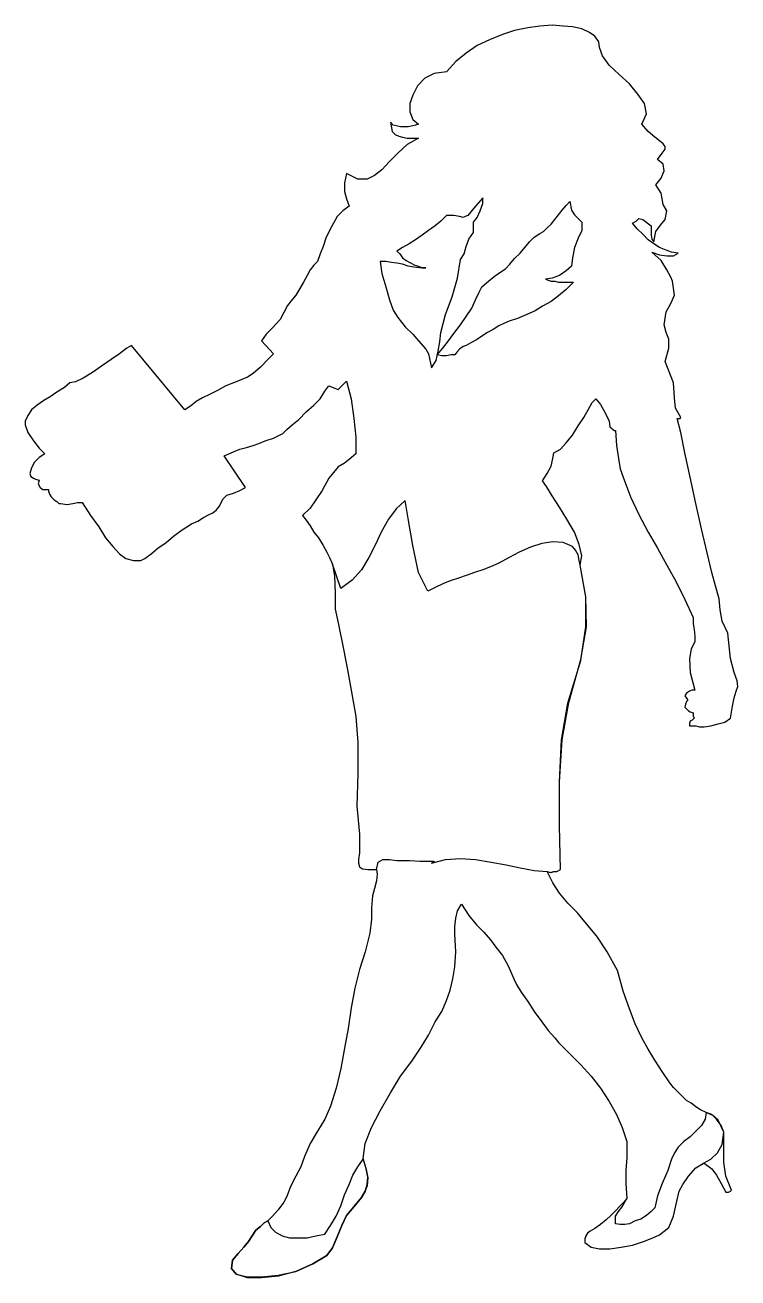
# Model space of a CAD drawing. Extents: x -0.02 to 0.96, y 0.02 to 1.73.
import ezdxf

# ---------------------------------------------------------------- set-up
doc = ezdxf.new("R2010")
doc.units = 0
doc.layers.get('0').update_dxf_attribs({"color": 8, "linetype": 'CONTINUOUS'})

msp = doc.modelspace()

# ---------------------------------------------------------------- linework, layer by layer
at = {"color": 0}
for points in [[(0.5568, 1.6686), (0.5402, 1.666), (0.5275, 1.6596), (0.5173, 1.6494), (0.5108, 1.6366), (0.507, 1.6252), (0.507, 1.6137), (0.5108, 1.6034), (0.5185, 1.5971), (0.5147, 1.5958), (0.5108, 1.5945), (0.5044, 1.5932), (0.4994, 1.5932), (0.4942, 1.5932), (0.4879, 1.5945), (0.484, 1.5958), (0.4802, 1.5996), (0.4815, 1.5919), (0.4827, 1.5868), (0.4866, 1.583), (0.4917, 1.5804), (0.4968, 1.5792), (0.5032, 1.5779), (0.5108, 1.5779), (0.5185, 1.5779), (0.5032, 1.569), (0.4904, 1.5575), (0.4789, 1.546), (0.4687, 1.5345), (0.4585, 1.5268), (0.4483, 1.5217), (0.4355, 1.5217), (0.4202, 1.5294), (0.4177, 1.5166), (0.4177, 1.5051), (0.4202, 1.4949), (0.424, 1.4847), (0.4151, 1.4783), (0.4074, 1.4706), (0.4023, 1.4617), (0.3972, 1.4515), (0.3921, 1.4413), (0.3883, 1.4298), (0.3844, 1.4196), (0.3806, 1.4094), (0.3755, 1.4042), (0.3704, 1.3979), (0.3665, 1.3902), (0.3615, 1.3812), (0.3563, 1.3723), (0.3512, 1.3634), (0.3448, 1.3557), (0.3398, 1.3493), (0.3295, 1.3302), (0.3193, 1.3187), (0.3104, 1.3098), (0.304, 1.3008), (0.3206, 1.2829), (0.3129, 1.2752), (0.3027, 1.265), (0.2925, 1.2561), (0.2848, 1.251), (0.2695, 1.2446), (0.2554, 1.2395), (0.244, 1.2331), (0.2338, 1.228), (0.2235, 1.2229), (0.2146, 1.2178), (0.2069, 1.2114), (0.1992, 1.2063), (0.1265, 1.2944), (0.1201, 1.2906), (0.1099, 1.2829), (0.0984, 1.2752), (0.0856, 1.2663), (0.0729, 1.2574), (0.0601, 1.2497), (0.0498, 1.2446), (0.0422, 1.2433), (0.0346, 1.237), (0.0243, 1.2306), (0.0154, 1.2242), (0.0065, 1.2191), (-0.0025, 1.2127), (-0.0102, 1.2063), (-0.0152, 1.1987), (-0.0191, 1.191), (-0.0191, 1.1859), (-0.0152, 1.1756), (-0.0076, 1.1642), (0, 1.154), (0.0077, 1.1463), (0, 1.1412), (-0.0063, 1.1348), (-0.0102, 1.1271), (-0.0127, 1.1195), (-0.0114, 1.1156), (-0.0076, 1.1131), (-0.005, 1.1118), (0, 1.1106), (-0.0012, 1.1054), (0.0014, 1.1003), (0.0052, 1.0977), (0.0129, 1.0977), (0.0129, 1.0952), (0.0141, 1.0914), (0.0167, 1.0875), (0.0205, 1.0837), (0.0243, 1.0812), (0.0256, 1.0799), (0.0269, 1.0786), (0.0294, 1.0786), (0.0384, 1.0773), (0.046, 1.0786), (0.0524, 1.0799), (0.0588, 1.0799), (0.0703, 1.062), (0.0818, 1.0467), (0.0908, 1.0314), (0.101, 1.0199), (0.1099, 1.0097), (0.1188, 1.0033), (0.129, 1.0007), (0.1392, 1.0007), (0.1444, 1.0033), (0.1533, 1.0097), (0.1623, 1.0173), (0.1737, 1.025), (0.184, 1.0339), (0.1942, 1.0416), (0.2018, 1.0467), (0.2082, 1.0505), (0.2171, 1.0544), (0.2248, 1.0595), (0.2325, 1.0633), (0.2376, 1.0658), (0.2427, 1.0697), (0.2465, 1.0748), (0.2491, 1.0799), (0.2516, 1.085), (0.2567, 1.0901), (0.2657, 1.0927), (0.2746, 1.0965), (0.2823, 1.1003), (0.2529, 1.1437), (0.2657, 1.1489), (0.2746, 1.1527), (0.2836, 1.1552), (0.2925, 1.1578), (0.3002, 1.1604), (0.3091, 1.1642), (0.3206, 1.168), (0.3333, 1.1744), (0.3385, 1.1795), (0.3461, 1.1859), (0.355, 1.1935), (0.3653, 1.2037), (0.3755, 1.2127), (0.3844, 1.2216), (0.3908, 1.2319), (0.3959, 1.2395), (0.4087, 1.2344), (0.4202, 1.2459), (0.4265, 1.2216), (0.4304, 1.1948), (0.4329, 1.1693), (0.4329, 1.1463), (0.424, 1.1387), (0.4177, 1.1335), (0.4087, 1.1284), (0.3959, 1.1131), (0.387, 1.0965), (0.3781, 1.0837), (0.3704, 1.0722), (0.3602, 1.062), (0.3653, 1.0556), (0.3704, 1.0479), (0.3755, 1.0391), (0.3819, 1.0314), (0.3883, 1.0212), (0.3934, 1.0122), (0.3972, 1.0046), (0.401, 0.9956), (0.4036, 0.979), (0.4048, 0.956), (0.4048, 0.9343), (0.4087, 0.9152), (0.4163, 0.8794), (0.4215, 0.8513), (0.4265, 0.8232), (0.4329, 0.7875), (0.4355, 0.7517), (0.4355, 0.7096), (0.4342, 0.6649), (0.4381, 0.6266), (0.4381, 0.6126), (0.4381, 0.601), (0.4368, 0.5921), (0.4368, 0.587), (0.4381, 0.5819), (0.4419, 0.5793), (0.4496, 0.5781), (0.461, 0.5781), (0.4623, 0.5717), (0.461, 0.5628), (0.4585, 0.5525), (0.4559, 0.5423), (0.4546, 0.5257), (0.4546, 0.5104), (0.4521, 0.4912), (0.4457, 0.4657), (0.4381, 0.4414), (0.4317, 0.4159), (0.4265, 0.3891), (0.4227, 0.361), (0.4177, 0.3341), (0.4125, 0.3061), (0.4061, 0.2793), (0.3985, 0.255), (0.3908, 0.2371), (0.3806, 0.2205), (0.3704, 0.2039), (0.3627, 0.1861), (0.3576, 0.172), (0.3512, 0.1592), (0.3436, 0.1452), (0.3385, 0.1312), (0.3346, 0.1235), (0.3269, 0.1133), (0.3193, 0.1043), (0.3129, 0.098), (0.3078, 0.0954), (0.3027, 0.0903), (0.2963, 0.0852), (0.2912, 0.0776), (0.2861, 0.0699), (0.2797, 0.0622), (0.2721, 0.0533), (0.2644, 0.0443), (0.2631, 0.0329), (0.2695, 0.0252), (0.2848, 0.0214), (0.304, 0.0214), (0.3269, 0.0239), (0.3512, 0.029), (0.3742, 0.0393), (0.3934, 0.0507), (0.401, 0.061), (0.4074, 0.0762), (0.4138, 0.0916), (0.4202, 0.1056), (0.4279, 0.1146), (0.4342, 0.1222), (0.4406, 0.1299), (0.4457, 0.1388), (0.4483, 0.1477), (0.4496, 0.158), (0.447, 0.1694), (0.4432, 0.1835), (0.4457, 0.2039), (0.4546, 0.2256), (0.4661, 0.2486), (0.4802, 0.2729), (0.4942, 0.2959), (0.5096, 0.3163), (0.5223, 0.3355), (0.5325, 0.352), (0.5415, 0.3699), (0.5504, 0.384), (0.5568, 0.3993), (0.5619, 0.4133), (0.5657, 0.4287), (0.5683, 0.4453), (0.5696, 0.4657), (0.5683, 0.4899), (0.5683, 0.5002), (0.5696, 0.5116), (0.5721, 0.5219), (0.5773, 0.5308), (0.5875, 0.5155), (0.5977, 0.5027), (0.6079, 0.4925), (0.6169, 0.4823), (0.6245, 0.4721), (0.6334, 0.4606), (0.6411, 0.4465), (0.6488, 0.4287), (0.6526, 0.421), (0.659, 0.4108), (0.6679, 0.398), (0.6769, 0.384), (0.6871, 0.3699), (0.696, 0.3584), (0.7049, 0.3482), (0.71, 0.3418), (0.7254, 0.3265), (0.7407, 0.3112), (0.7548, 0.2959), (0.7675, 0.2793), (0.779, 0.2614), (0.7892, 0.2435), (0.7969, 0.2256), (0.8032, 0.2065), (0.8032, 0.1847), (0.802, 0.1669), (0.802, 0.149), (0.8032, 0.1286), (0.7994, 0.1235), (0.7943, 0.1184), (0.7879, 0.112), (0.7815, 0.1056), (0.7752, 0.0993), (0.7675, 0.0929), (0.7598, 0.0878), (0.7534, 0.0839), (0.7496, 0.0814), (0.7484, 0.0788), (0.7458, 0.0737), (0.7458, 0.0686), (0.7548, 0.0622), (0.7662, 0.0597), (0.7803, 0.0597), (0.7956, 0.0622), (0.8109, 0.0648), (0.8263, 0.0699), (0.839, 0.075), (0.848, 0.0788), (0.8607, 0.0891), (0.8671, 0.1043), (0.8709, 0.121), (0.8748, 0.1388), (0.8799, 0.1477), (0.8875, 0.1592), (0.8978, 0.1707), (0.9092, 0.1771), (0.9195, 0.1694), (0.9259, 0.1605), (0.9322, 0.149), (0.9386, 0.1375), (0.9412, 0.1375), (0.9424, 0.1375), (0.945, 0.1388), (0.9463, 0.1401), (0.9386, 0.1592), (0.9361, 0.1784), (0.9361, 0.1975), (0.9361, 0.2192), (0.9322, 0.2269), (0.9284, 0.2359), (0.9207, 0.2422), (0.9118, 0.2461), (0.9042, 0.2499), (0.8978, 0.2537), (0.8914, 0.2588), (0.885, 0.2626), (0.8786, 0.269), (0.8735, 0.2741), (0.8671, 0.2805), (0.862, 0.2869), (0.8518, 0.3022), (0.8416, 0.3176), (0.8326, 0.3329), (0.8237, 0.3482), (0.8148, 0.3674), (0.8071, 0.3878), (0.7982, 0.412), (0.7905, 0.4401), (0.7765, 0.4657), (0.7624, 0.4874), (0.7484, 0.504), (0.7356, 0.5193), (0.7228, 0.5321), (0.7113, 0.5461), (0.7024, 0.5602), (0.6947, 0.5755), (0.6998, 0.5742), (0.7036, 0.5755), (0.7075, 0.5755), (0.7126, 0.5781), (0.7113, 0.6381), (0.7113, 0.6981), (0.7152, 0.7556), (0.7241, 0.8066), (0.7407, 0.8654), (0.7484, 0.9101), (0.7471, 0.9509), (0.7394, 0.9943), (0.742, 1.0071), (0.7381, 1.0224), (0.7317, 1.0391), (0.7215, 1.0569), (0.7113, 1.0735), (0.7011, 1.0889), (0.6934, 1.1016), (0.6883, 1.1093), (0.6947, 1.1195), (0.6998, 1.1297), (0.7024, 1.1399), (0.7036, 1.1476), (0.7126, 1.1527), (0.7203, 1.1616), (0.7292, 1.1718), (0.7369, 1.1846), (0.7445, 1.1961), (0.7509, 1.2076), (0.756, 1.2165), (0.7611, 1.2216), (0.7675, 1.214), (0.7739, 1.2025), (0.779, 1.191), (0.7803, 1.1833), (0.7828, 1.1808), (0.7841, 1.1795), (0.7867, 1.1782), (0.7879, 1.1782), (0.7892, 1.1578), (0.7918, 1.1399), (0.7943, 1.1258), (0.7982, 1.1144), (0.8084, 1.0875), (0.8199, 1.0633), (0.8326, 1.0391), (0.8454, 1.0173), (0.8582, 0.9943), (0.8709, 0.9714), (0.8824, 0.9471), (0.8939, 0.9228), (0.8939, 0.9139), (0.8952, 0.9062), (0.8965, 0.8973), (0.8965, 0.8897), (0.8914, 0.8794), (0.8888, 0.8666), (0.8901, 0.8475), (0.8965, 0.8232), (0.8926, 0.8232), (0.8888, 0.822), (0.885, 0.8194), (0.8824, 0.8156), (0.8863, 0.8105), (0.8863, 0.8092), (0.885, 0.8079), (0.8837, 0.8041), (0.8824, 0.8002), (0.885, 0.7977), (0.8875, 0.7951), (0.8901, 0.7939), (0.8939, 0.7926), (0.8939, 0.79), (0.8939, 0.7875), (0.8952, 0.7862), (0.8952, 0.7849), (0.8926, 0.7824), (0.8901, 0.7811), (0.8888, 0.7785), (0.8888, 0.7747), (0.8939, 0.7747), (0.8978, 0.7747), (0.9028, 0.7734), (0.9092, 0.7734), (0.9182, 0.7747), (0.9284, 0.7773), (0.9373, 0.7798), (0.945, 0.7849), (0.9476, 0.8015), (0.9501, 0.813), (0.9526, 0.822), (0.9552, 0.8283), (0.954, 0.836), (0.9501, 0.8475), (0.945, 0.8666), (0.9412, 0.9011), (0.9335, 0.9177), (0.9309, 0.9331), (0.9297, 0.9483), (0.9246, 0.9662), (0.9195, 0.9841), (0.9131, 1.011), (0.9054, 1.0441), (0.8978, 1.0786), (0.8901, 1.1144), (0.8824, 1.1476), (0.8773, 1.1756), (0.8722, 1.1948), (0.8735, 1.1948), (0.8748, 1.1948), (0.8761, 1.1948), (0.8773, 1.1961), (0.8697, 1.2089), (0.8684, 1.2229), (0.8671, 1.2433), (0.8556, 1.2727), (0.8607, 1.2906), (0.8607, 1.3033), (0.8569, 1.3123), (0.8544, 1.3225), (0.8569, 1.3404), (0.8633, 1.3519), (0.8684, 1.3634), (0.8658, 1.3825), (0.8633, 1.3877), (0.8582, 1.3979), (0.8505, 1.4106), (0.8377, 1.4221), (0.848, 1.4183), (0.8582, 1.417), (0.8671, 1.417), (0.8735, 1.4208), (0.8646, 1.4221), (0.8569, 1.4246), (0.848, 1.4285), (0.8403, 1.4336), (0.8326, 1.4387), (0.825, 1.4464), (0.8173, 1.454), (0.8109, 1.4617), (0.816, 1.4642), (0.8199, 1.4681), (0.825, 1.4668), (0.8365, 1.4579), (0.8365, 1.4515), (0.8365, 1.4451), (0.8377, 1.44), (0.8403, 1.4362), (0.8428, 1.4502), (0.8492, 1.4591), (0.8556, 1.4668), (0.8582, 1.4783), (0.853, 1.4873), (0.8518, 1.4949), (0.8505, 1.5025), (0.8428, 1.514), (0.8505, 1.523), (0.8544, 1.5332), (0.853, 1.5421), (0.8454, 1.5485), (0.8518, 1.5575), (0.8556, 1.5626), (0.8556, 1.5664), (0.853, 1.5702), (0.848, 1.5741), (0.8416, 1.5792), (0.8326, 1.5868), (0.8237, 1.5971), (0.8301, 1.6111), (0.8275, 1.6252), (0.8186, 1.6379), (0.8071, 1.6519), (0.793, 1.6648), (0.779, 1.6775), (0.7701, 1.6903), (0.7662, 1.7017), (0.765, 1.7094), (0.7598, 1.7171), (0.7522, 1.7222), (0.742, 1.7273), (0.7292, 1.7298), (0.7164, 1.7311), (0.7011, 1.7324), (0.6845, 1.7311), (0.6679, 1.7286), (0.65, 1.7248), (0.6334, 1.7196), (0.6155, 1.712), (0.599, 1.7043), (0.5836, 1.6941), (0.5696, 1.6826), (0.5568, 1.6686)], [(0.5364, 1.2638), (0.5428, 1.274), (0.5453, 1.2868), (0.5479, 1.2995), (0.5492, 1.3123), (0.5555, 1.3366), (0.5645, 1.3608), (0.5721, 1.3864), (0.5759, 1.4119), (0.5811, 1.4196), (0.5836, 1.4298), (0.5875, 1.44), (0.5938, 1.4489), (0.5938, 1.463), (0.599, 1.4694), (0.6028, 1.4783), (0.6066, 1.4885), (0.6066, 1.4962), (0.5964, 1.4847), (0.59, 1.477), (0.5862, 1.4719), (0.5823, 1.4706), (0.5798, 1.4694), (0.5747, 1.4706), (0.5671, 1.4719), (0.5568, 1.4719), (0.5492, 1.4642), (0.5415, 1.4579), (0.5325, 1.4515), (0.5236, 1.4451), (0.5147, 1.4387), (0.5057, 1.4336), (0.4968, 1.4285), (0.4892, 1.4234), (0.493, 1.4196), (0.4968, 1.4144), (0.5019, 1.4106), (0.507, 1.4081), (0.5134, 1.4042), (0.5185, 1.4029), (0.5236, 1.4004), (0.5287, 1.4004), (0.5198, 1.4004), (0.5121, 1.4017), (0.5044, 1.4029), (0.4968, 1.4055), (0.4892, 1.4068), (0.4815, 1.4081), (0.4738, 1.4094), (0.4661, 1.4094), (0.4687, 1.3927), (0.4738, 1.3748), (0.4789, 1.357), (0.484, 1.3429), (0.4904, 1.3327), (0.5006, 1.32), (0.5108, 1.3098), (0.5185, 1.3008), (0.5287, 1.2893), (0.5325, 1.2829), (0.5338, 1.2766), (0.5364, 1.2638)], [(0.7254, 1.4911), (0.7279, 1.4796), (0.7317, 1.4732), (0.7369, 1.4681), (0.742, 1.463), (0.742, 1.4515), (0.7369, 1.4413), (0.7317, 1.4285), (0.7292, 1.4144), (0.7279, 1.4029), (0.7203, 1.3966), (0.7113, 1.3902), (0.7011, 1.3864), (0.6922, 1.3851), (0.696, 1.3838), (0.6998, 1.3825), (0.7049, 1.3825), (0.71, 1.3812), (0.7164, 1.3812), (0.7215, 1.3812), (0.7267, 1.3812), (0.7305, 1.3812), (0.7203, 1.371), (0.71, 1.3621), (0.6998, 1.3544), (0.6883, 1.3481), (0.6781, 1.3417), (0.6667, 1.3366), (0.6538, 1.3314), (0.6424, 1.3276), (0.636, 1.325), (0.6283, 1.3212), (0.6207, 1.3162), (0.613, 1.3123), (0.6053, 1.3072), (0.5977, 1.3021), (0.59, 1.2983), (0.5836, 1.2944), (0.5798, 1.2931), (0.5747, 1.2893), (0.5709, 1.2855), (0.5683, 1.2817), (0.5632, 1.2817), (0.5568, 1.2804), (0.5504, 1.2804), (0.544, 1.2817), (0.5517, 1.2906), (0.5594, 1.3008), (0.5671, 1.311), (0.5759, 1.3225), (0.5836, 1.334), (0.5913, 1.3455), (0.5964, 1.357), (0.6015, 1.3672), (0.6053, 1.3748), (0.6143, 1.3825), (0.6219, 1.3889), (0.6296, 1.394), (0.6373, 1.3991), (0.6436, 1.4055), (0.65, 1.4132), (0.6577, 1.4208), (0.6641, 1.4285), (0.6705, 1.4362), (0.6769, 1.4425), (0.6845, 1.4477), (0.6896, 1.4502), (0.6947, 1.4553), (0.6998, 1.4604), (0.7049, 1.4668), (0.71, 1.4732), (0.7152, 1.4796), (0.7203, 1.486), (0.7254, 1.4911)], [(0.6947, 0.5755), (0.6986, 0.5742), (0.7036, 0.5755), (0.7075, 0.5755), (0.7126, 0.5781), (0.7113, 0.6381), (0.7113, 0.6981), (0.7139, 0.7556), (0.7228, 0.8054), (0.7407, 0.8641), (0.7471, 0.9101), (0.7471, 0.9509), (0.7394, 0.9943), (0.7381, 1.0007), (0.7369, 1.0084), (0.733, 1.0148), (0.7292, 1.0199), (0.7164, 1.025), (0.7024, 1.0263), (0.6871, 1.0237), (0.6717, 1.0186), (0.6564, 1.0122), (0.6424, 1.0046), (0.6283, 0.9969), (0.6169, 0.9918), (0.6066, 0.9879), (0.5951, 0.9841), (0.5836, 0.9803), (0.5734, 0.9765), (0.5619, 0.9726), (0.5517, 0.9688), (0.5415, 0.9637), (0.5313, 0.9586), (0.5185, 0.9841), (0.5108, 1.0212), (0.5044, 1.0582), (0.5006, 1.0825), (0.4879, 1.071), (0.4777, 1.0569), (0.4675, 1.0391), (0.4598, 1.0224), (0.4508, 1.0046), (0.4406, 0.9879), (0.4279, 0.9739), (0.4125, 0.9624), (0.401, 0.9956), (0.4036, 0.979), (0.4048, 0.956), (0.4048, 0.9343), (0.4087, 0.9152), (0.4163, 0.8794), (0.4215, 0.8513), (0.4265, 0.8232), (0.4329, 0.7875), (0.4355, 0.7517), (0.4355, 0.7096), (0.4342, 0.6649), (0.4381, 0.6266), (0.4381, 0.6126), (0.4381, 0.601), (0.4368, 0.5921), (0.4368, 0.587), (0.4381, 0.5819), (0.4419, 0.5793), (0.4496, 0.5781), (0.461, 0.5781), (0.4636, 0.5883), (0.47, 0.5921), (0.4789, 0.5921), (0.4892, 0.5908), (0.507, 0.5908), (0.5211, 0.5895), (0.53, 0.5895), (0.5364, 0.5895), (0.539, 0.5895), (0.5402, 0.5883), (0.539, 0.5883), (0.5364, 0.587), (0.5555, 0.5921), (0.5759, 0.5934), (0.5964, 0.5921), (0.6181, 0.5883), (0.6385, 0.5845), (0.6577, 0.5806), (0.6769, 0.5768), (0.6947, 0.5755)], [(0.8032, 0.1286), (0.7994, 0.1235), (0.7943, 0.1184), (0.7879, 0.112), (0.7815, 0.1056), (0.7752, 0.0993), (0.7675, 0.0929), (0.7598, 0.0878), (0.7534, 0.0839), (0.7496, 0.0814), (0.7471, 0.0776), (0.7458, 0.0737), (0.7458, 0.0686), (0.7548, 0.0622), (0.7662, 0.0597), (0.7803, 0.0597), (0.7956, 0.0622), (0.8109, 0.0648), (0.8263, 0.0699), (0.839, 0.075), (0.848, 0.0788), (0.8607, 0.0891), (0.8671, 0.1043), (0.8709, 0.121), (0.8748, 0.1388), (0.8799, 0.1477), (0.8875, 0.1592), (0.8978, 0.1707), (0.908, 0.1771), (0.9182, 0.1822), (0.9271, 0.1911), (0.9335, 0.2026), (0.9361, 0.2192), (0.9322, 0.2282), (0.9259, 0.2371), (0.9195, 0.2435), (0.9118, 0.2461), (0.9105, 0.2371), (0.9054, 0.2282), (0.8978, 0.2205), (0.8901, 0.2128), (0.8811, 0.2065), (0.8735, 0.1988), (0.8684, 0.1911), (0.8646, 0.1822), (0.8594, 0.1669), (0.8518, 0.149), (0.8454, 0.1324), (0.8416, 0.1158), (0.8365, 0.1108), (0.8301, 0.1056), (0.8224, 0.1005), (0.8148, 0.098), (0.8071, 0.0941), (0.8007, 0.0929), (0.7943, 0.0929), (0.7879, 0.0941), (0.7879, 0.1043), (0.7918, 0.1108), (0.7969, 0.1172), (0.8032, 0.1286)], [(0.3129, 0.098), (0.3167, 0.0891), (0.3231, 0.0827), (0.3321, 0.0776), (0.3423, 0.075), (0.3538, 0.075), (0.3665, 0.075), (0.3781, 0.0776), (0.3908, 0.0801), (0.3985, 0.0916), (0.4061, 0.1043), (0.4125, 0.1184), (0.4177, 0.1337), (0.424, 0.1477), (0.4291, 0.1605), (0.4355, 0.172), (0.4432, 0.1822), (0.447, 0.1682), (0.4496, 0.1567), (0.4483, 0.1465), (0.4457, 0.1388), (0.4406, 0.1299), (0.4342, 0.1222), (0.4279, 0.1146), (0.4202, 0.1056), (0.4138, 0.0916), (0.4074, 0.0762), (0.401, 0.061), (0.3934, 0.0507), (0.3742, 0.0393), (0.3512, 0.029), (0.3269, 0.0226), (0.304, 0.0201), (0.2848, 0.0201), (0.2695, 0.0252), (0.2631, 0.0329), (0.2644, 0.0443), (0.2721, 0.0533), (0.2797, 0.0622), (0.2861, 0.0699), (0.2912, 0.0776), (0.2963, 0.0852), (0.3027, 0.0903), (0.3078, 0.0954), (0.3129, 0.098)]]:
    msp.add_lwpolyline(points, dxfattribs=at)

doc.saveas('drawing.dxf')
